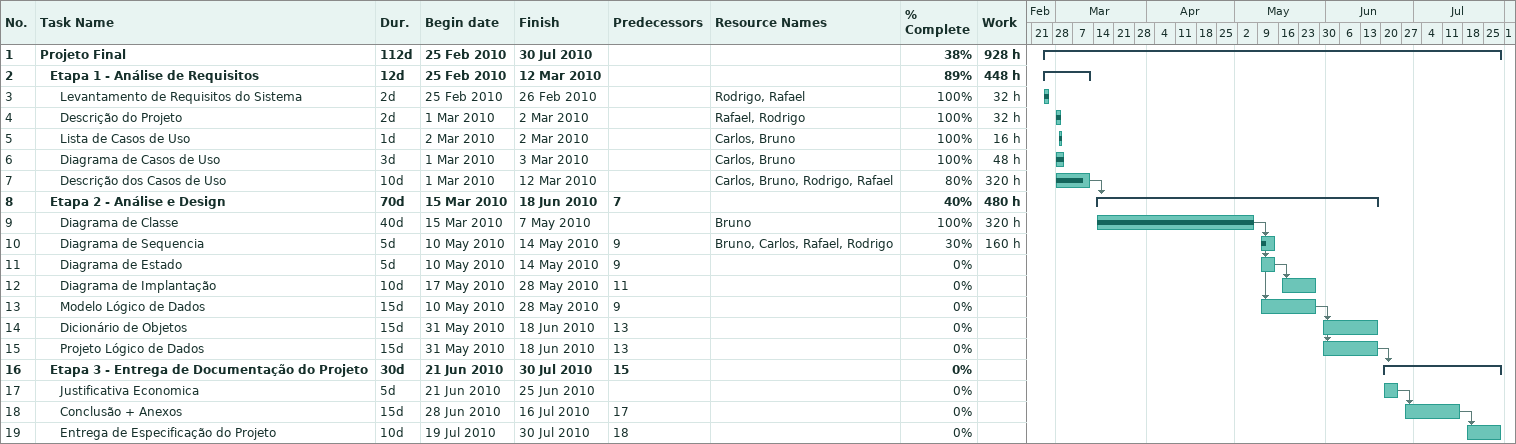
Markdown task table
| ID | Level | Task | Duration | Start | Finish | Predecessors | Resources | % complete | Work (h) |
|---|---|---|---|---|---|---|---|---|---|
| 1 | 1 | **Projeto Final** | 112d | 2010-02-25 | 2010-07-30 |  |  | 38 | 928 |
| 2 | 2 | **Etapa 1 - Análise de Requisitos** | 12d | 2010-02-25 | 2010-03-12 |  |  | 89 | 448 |
| 3 | 3 | Levantamento de Requisitos do Sistema | 2d | 2010-02-25 | 2010-02-26 |  | Rodrigo, Rafael | 100 | 32 |
| 4 | 3 | Descrição do Projeto | 2d | 2010-03-01 | 2010-03-02 |  | Rafael, Rodrigo | 100 | 32 |
| 5 | 3 | Lista de Casos de Uso | 1d | 2010-03-02 | 2010-03-02 |  | Carlos, Bruno | 100 | 16 |
| 6 | 3 | Diagrama de Casos de Uso | 3d | 2010-03-01 | 2010-03-03 |  | Carlos, Bruno | 100 | 48 |
| 7 | 3 | Descrição dos Casos de Uso | 10d | 2010-03-01 | 2010-03-12 |  | Carlos, Bruno, Rodrigo, Rafael | 80 | 320 |
| 8 | 2 | **Etapa 2 - Análise e Design** | 70d | 2010-03-15 | 2010-06-18 | 7 |  | 40 | 480 |
| 9 | 3 | Diagrama de Classe | 40d | 2010-03-15 | 2010-05-07 |  | Bruno | 100 | 320 |
| 10 | 3 | Diagrama de Sequencia | 5d | 2010-05-10 | 2010-05-14 | 9 | Bruno, Carlos, Rafael, Rodrigo | 30 | 160 |
| 11 | 3 | Diagrama de Estado | 5d | 2010-05-10 | 2010-05-14 | 9 |  | 0 |  |
| 12 | 3 | Diagrama de Implantação | 10d | 2010-05-17 | 2010-05-28 | 11 |  | 0 |  |
| 13 | 3 | Modelo Lógico de Dados | 15d | 2010-05-10 | 2010-05-28 | 9 |  | 0 |  |
| 14 | 3 | Dicionário de Objetos | 15d | 2010-05-31 | 2010-06-18 | 13 |  | 0 |  |
| 15 | 3 | Projeto Lógico de Dados | 15d | 2010-05-31 | 2010-06-18 | 13 |  | 0 |  |
| 16 | 2 | **Etapa 3 - Entrega de Documentação do Projeto** | 30d | 2010-06-21 | 2010-07-30 | 15 |  | 0 |  |
| 17 | 3 | Justificativa Economica | 5d | 2010-06-21 | 2010-06-25 |  |  | 0 |  |
| 18 | 3 | Conclusão + Anexos | 15d | 2010-06-28 | 2010-07-16 | 17 |  | 0 |  |
| 19 | 3 | Entrega de Especificação do Projeto | 10d | 2010-07-19 | 2010-07-30 | 18 |  | 0 |  |
